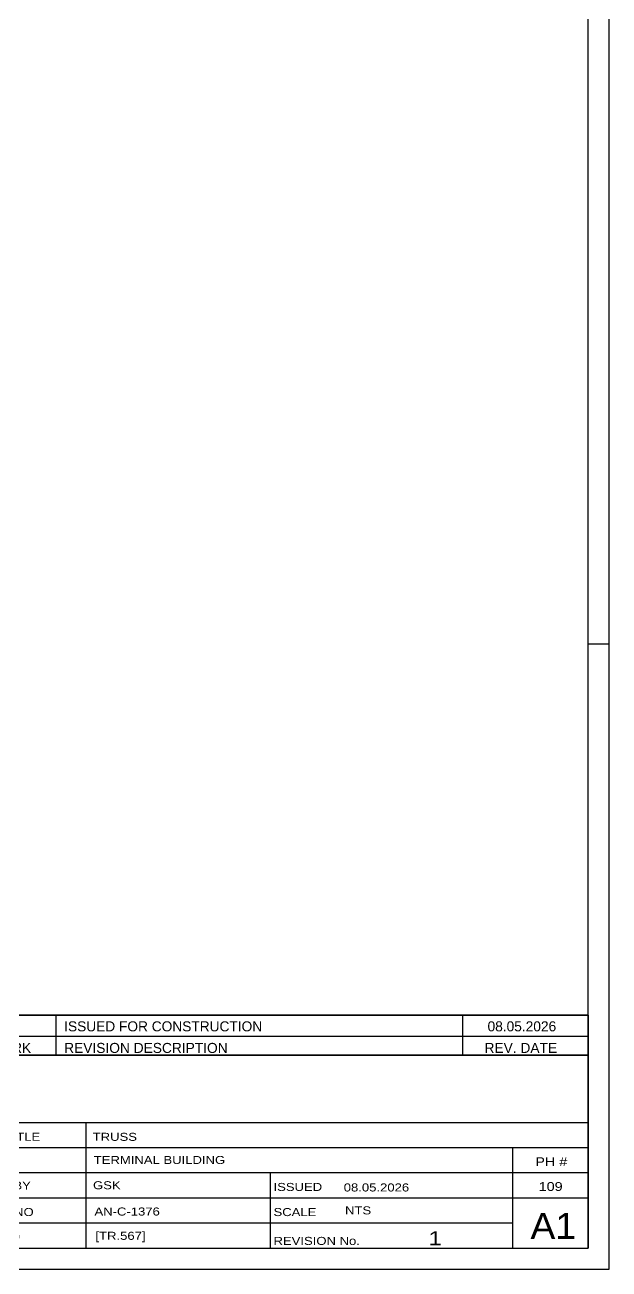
# Model space of a CAD drawing. Header units: millimetres. Extents: x 0 to 841, y 0 to 594.
# Drawn here: x 701.6 to 841, y 0 to 296.7 of the extents above; entities that cross this region are included whole.
import ezdxf

# ---------------------------------------------------------------- set-up
doc = ezdxf.new("R2010")
doc.units = ezdxf.units.MM
doc.styles.add('Arial Narrow', font='ARIALN.TTF', dxfattribs={"height": 0.2})

# ---------------------------------------------------------------- blocks, each defined once
blk = doc.blocks.new('Unknown-318893565-1135')
at = {"color": 5, "linetype": 'Continuous'}
for p, q in [((841, 0), (841, 594)), ((836, 5), (836, 589)), ((841, 149), (836, 149)), ((5, 5), (836, 5)), ((0, 0), (841, 0))]:
    blk.add_line(p, q, dxfattribs=at)
blk = doc.blocks.new('Unknown-318893565-11808')
at = {"color": 7, "linetype": 'Continuous'}
for p, q in [((676, 51.05), (676, 5)), ((676, 51.05), (836, 51.05)), ((836, 51), (836, 5)), ((676, 35), (836, 35)), ((716.14, 35), (716.14, 5)), ((676, 29), (836, 29)), ((818, 5.05), (818, 29.05)), ((676, 23), (836, 23)), ((760.14, 23), (760.14, 5)), ((676, 17), (836, 17)), ((676, 11), (818, 11)), ((676, 5), (836, 5))]:
    blk.add_line(p, q, dxfattribs=at)
at = {"color": 7, "style": 'Arial Narrow'}
for s, height, width, p in [('DRAWING TITLE', 1.9089, 1.425378, (680.88, 30.61)), ('TRUSS', 1.909, 1.425378, (717.81, 30.59)), ('TERMINAL BUILDING', 1.9089, 1.425378, (718.06, 25.07)), ('CONTRACT', 1.909, 1.425378, (680.88, 24.71)), ('MODELLED BY', 1.9089, 1.425378, (680.88, 18.98)), ('GSK', 1.909, 1.425378, (717.88, 19.04)), ('ISSUED', 1.909, 1.425378, (760.94, 18.64)), ('08.05.2026', 1.909, 1.425378, (777.69, 18.52)), ('CONTRACT NO', 1.9089, 1.425378, (680.88, 12.66)), ('AN-C-1376', 1.909, 1.425378, (718.23, 12.78)), ('SCALE', 1.909, 1.425378, (760.94, 12.65)), ('A1', 6.204, 1.25, (822.24, 7.2)), ('DRAWING No', 1.909, 1.425378, (680.56, 7)), ('[TR.567]', 1.909, 1.425378, (718.46, 6.99)), ('1', 3.34, 1.5, (797.91, 5.68)), ('REVISION No.', 1.9089, 1.425378, (760.94, 5.77))]:
    blk.add_text(s, height=height, dxfattribs=dict(at, width=width)).set_placement(p)
at = {"color": 7, "linetype": 'Continuous', "style": 'Arial Narrow'}
for s, height, width, p in [('PH #', 2.1, 1.42538, (823.4, 24.55)), ('109', 2.1, 1.42538, (824.19, 18.65)), ('NTS', 1.909, 1.425378, (778, 13.05))]:
    blk.add_text(s, height=height, dxfattribs=dict(at, width=width)).set_placement(p)
blk = doc.blocks.new('Unknown-318893565-11811')
at = {"color": 7, "linetype": 'Continuous'}
for p, q in [((676, 60.55), (836, 60.55)), ((836, 60.55), (676, 60.55)), ((676, 60.55), (676, 55.55)), ((685, 60.55), (685, 55.55)), ((709, 60.55), (709, 55.55)), ((806, 60.55), (806, 55.55)), ((836, 60.55), (836, 55.55)), ((676, 55.55), (836, 55.55)), ((676, 55.55), (676, 51.05)), ((676, 55.55), (836, 55.55)), ((685, 55.55), (685, 51.05)), ((709, 55.55), (709, 51.05)), ((806, 55.55), (806, 51.05)), ((836, 55.55), (836, 51.05)), ((836, 51.05), (676, 51.05))]:
    blk.add_line(p, q, dxfattribs=at)
at = {"color": 7, "linetype": 'Continuous', "style": 'Arial Narrow'}
for s, height, width, p in [('1', 2.39, 1.196471, (679.16, 56.7)), ('0', 2.39, 1.196471, (694, 56.7)), ('ISSUED FOR CONSTRUCTION', 2.3861, 1.196471, (711, 56.7)), ('08.05.2026', 2.386, 1.196471, (812, 56.7)), ('No', 2.386, 1.2, (677.54, 51.55)), ('REV MARK', 2.386, 1.2, (686, 51.55)), ('REVISION DESCRIPTION', 2.3861, 1.2, (711, 51.55)), ('REV. DATE', 2.386, 1.2, (811.28, 51.55))]:
    blk.add_text(s, height=height, dxfattribs=dict(at, width=width)).set_placement(p)

msp = doc.modelspace()

# ---------------------------------------------------------------- block references
for name in ['Unknown-318893565-1135', 'Unknown-318893565-11811', 'Unknown-318893565-11808']:
    msp.add_blockref(name, (0, 0))

doc.saveas('drawing.dxf')
